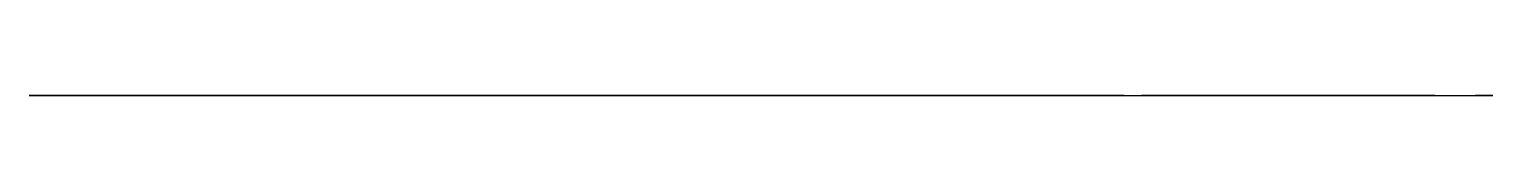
# Model space of a CAD drawing. Header units: millimetres. Extents: x -11 to 143, y 0 to 0.
# Drawn here: x 124.04 to 143.04, y 0 to 0 of the extents above; entities outside this region: 1.
import ezdxf

# ---------------------------------------------------------------- set-up
doc = ezdxf.new("R2010")
doc.units = ezdxf.units.MM
doc.header["$MEASUREMENT"] = 0
doc.layers.add('Nebun', color=7, linetype='Continuous')

msp = doc.modelspace()

# ---------------------------------------------------------------- linework, layer by layer
at = {"extrusion": (0, -1, 0)}
msp.add_line((-10.876, 0, 103.671), (-10.876, 0, 162.671), dxfattribs=at)
at = {"layer": 'Nebun', "extrusion": (0, -1, 6.12323e-17)}
for p, q in [((124.043, 0, 103.671), (124.043, 0, 178.671)), ((124.043, 0, 112.671), (141.543, 0, 112.671)), ((124.043, 0, 118.171), (138.293, 0, 118.171)), ((124.043, 0, 122.671), (137.543, 0, 122.671)), ((124.043, 0, 126.671), (131.543, 0, 126.671)), ((124.043, 0, 136.671), (130.543, 0, 136.671)), ((124.043, 0, 138.671), (137.043, 0, 138.671)), ((124.043, 0, 144.671), (131.543, 0, 144.671)), ((124.043, 0, 151.671), (131.043, 0, 151.671)), ((124.043, 0, 176.671), (128.293, 0, 176.671)), ((124.043, 0, 178.671), (124.043, 0, 176.671)), ((124.043, 0, 178.671), (128.293, 0, 176.671)), ((124.043, 0, 175.671), (128.043, 0, 175.671)), ((124.043, 0, 160.671), (134.043, 0, 160.671)), ((128.043, 0, 175.671), (128.043, 0, 174.171)), ((128.09, 0, 174.45), (128.286, 0, 175.631)), ((128.293, 0, 176.432), (128.293, 0, 175.713)), ((130.043, 0, 146.971), (130.043, 0, 148.371)), ((131.043, 0, 146.671), (130.343, 0, 146.671)), ((130.343, 0, 148.671), (131.043, 0, 148.671)), ((131.52, 0, 126.907), (130.584, 0, 136.264)), ((130.934, 0, 136.792), (136.69, 0, 138.563)), ((131.174, 0, 151.409), (131.543, 0, 150.671)), ((131.543, 0, 122.671), (131.543, 0, 126.671)), ((137.043, 0, 140.671), (131.543, 0, 144.671)), ((131.543, 0, 145.067), (131.543, 0, 146.171)), ((131.543, 0, 149.671), (131.543, 0, 150.671)), ((131.543, 0, 149.171), (131.543, 0, 149.671)), ((137.363, 0, 122.792), (131.74, 0, 126.54)), ((137.043, 0, 139.041), (137.043, 0, 140.535)), ((138.256, 0, 118.394), (137.579, 0, 122.458)), ((142.058, 0, 115.818), (138.484, 0, 118.052)), ((141.793, 0, 112.505), (142.82, 0, 111.82)), ((141.793, 0, 112.838), (142.07, 0, 113.023)), ((142.043, 0, 104.671), (142.543, 0, 104.671)), ((142.293, 0, 113.439), (142.293, 0, 115.394)), ((143.043, 0, 105.171), (143.043, 0, 111.404)), ((124.043, 0, 103.671), (142.043, 0, 103.671))]:
    msp.add_line(p, q, dxfattribs=at)
at = {"layer": 'Nebun', "extrusion": (0, -1, 0)}
msp.add_line((142.043, 0, 103.671), (142.043, 0, 104.671), dxfattribs=at)
at = {"layer": 'Nebun', "extrusion": (0, -1, 6.12323e-17)}
for centre, radius, start, end in [((122.241, 169.326), 9.517, 51.9956, 79.0854), ((128.583, 174.368), 0.5, 170.5377, 229.0436), ((127.793, 176.432), 0.5, 0, 51.9956), ((117.222, 161.279), 16.832, 326.1826, 49.0436), ((130.343, 148.371), 0.3, 90, 180), ((130.343, 146.971), 0.3, 180, 270), ((131.043, 146.171), 0.5, 0, 90), ((131.043, 149.171), 0.5, 270, 0), ((131.622, 151.632), 0.5, 146.1826, 206.5651), ((132.043, 145.067), 0.5, 180, 255.3373), ((129.8, 136.493), 8.362, 30.9395, 75.3373), ((136.543, 140.535), 0.5, 0, 30.9395), ((142.543, 105.171), 0.5, 270, 0)]:
    msp.add_arc(centre, radius, start, end, dxfattribs=at)
at = {"layer": 'Nebun', "extrusion": (-2.02626e-30, -1, 6.12323e-17)}
msp.add_arc((127.793, 175.713), 0.5, 350.5377, 0, dxfattribs=at)
at = {"layer": 'Nebun', "extrusion": (3.7721e-32, -1, 6.12323e-17)}
msp.add_arc((131.081, 136.314), 0.5, 107.1027, 185.7106, dxfattribs=at)
at = {"layer": 'Nebun', "extrusion": (-1.2761e-31, -1, 6.12323e-17)}
msp.add_arc((132.017, 126.956), 0.5, 185.7106, 236.3099, dxfattribs=at)
at = {"layer": 'Nebun', "extrusion": (3.22406e-33, -1, 6.12323e-17)}
msp.add_arc((136.543, 139.041), 0.5, 287.1027, 0, dxfattribs=at)
at = {"layer": 'Nebun', "extrusion": (3.37912e-32, -1, 6.12323e-17)}
msp.add_arc((137.085, 122.376), 0.5, 9.4623, 56.3099, dxfattribs=at)
at = {"layer": 'Nebun', "extrusion": (3.37211e-31, -1, 6.12323e-17)}
msp.add_arc((138.749, 118.476), 0.5, 189.4623, 237.9946, dxfattribs=at)
at = {"layer": 'Nebun', "extrusion": (-6.67656e-32, -1, 6.12323e-17)}
msp.add_arc((141.904, 112.671), 0.2, 123.6901, 236.3099, dxfattribs=at)
at = {"layer": 'Nebun', "extrusion": (2.1803e-31, -1, 6.12323e-17)}
msp.add_arc((141.793, 115.394), 0.5, 0, 57.9946, dxfattribs=at)
at = {"layer": 'Nebun', "extrusion": (-7.40698e-33, -1, 6.12323e-17)}
msp.add_arc((141.793, 113.439), 0.5, 303.6901, 0, dxfattribs=at)
at = {"layer": 'Nebun', "extrusion": (6.78198e-32, -1, 6.12323e-17)}
msp.add_arc((142.543, 111.404), 0.5, 0, 56.3099, dxfattribs=at)

doc.saveas('drawing.dxf')
